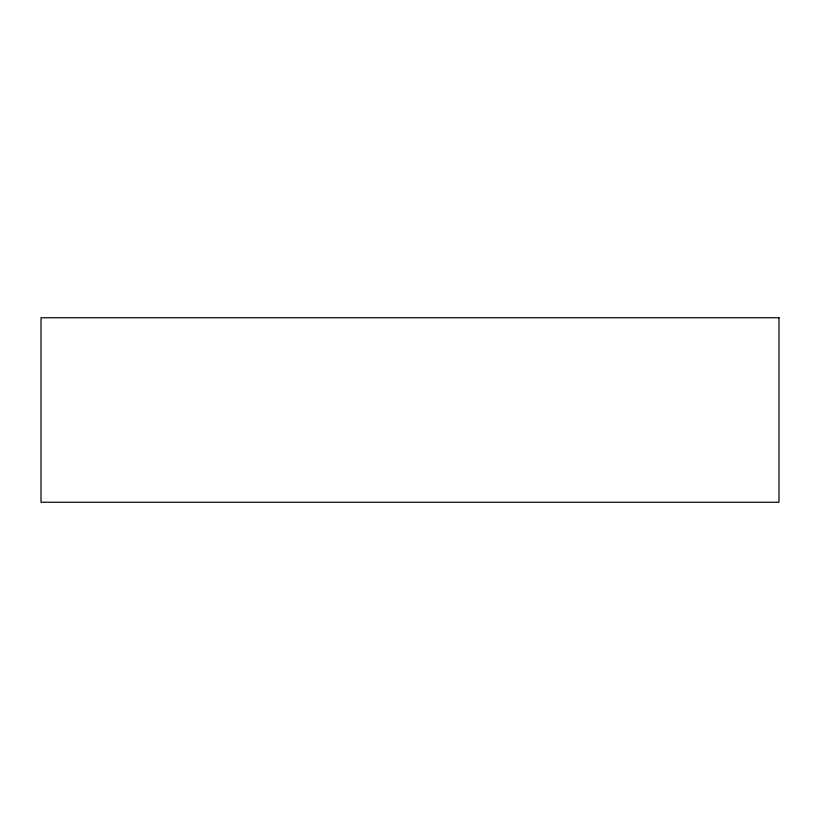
<?xml version="1.0" encoding="UTF-8"?>
<svg xmlns="http://www.w3.org/2000/svg" width="820" height="820" viewBox="0 0 820 820"><rect width="100%" height="100%" fill="white"/><g stroke="black" fill="none" stroke-linecap="round" stroke-linejoin="round"><path stroke-width="1.23" d="M779 317.75L41 317.75L41 502.25L779 502.25L779 317.75"/></g></svg>
